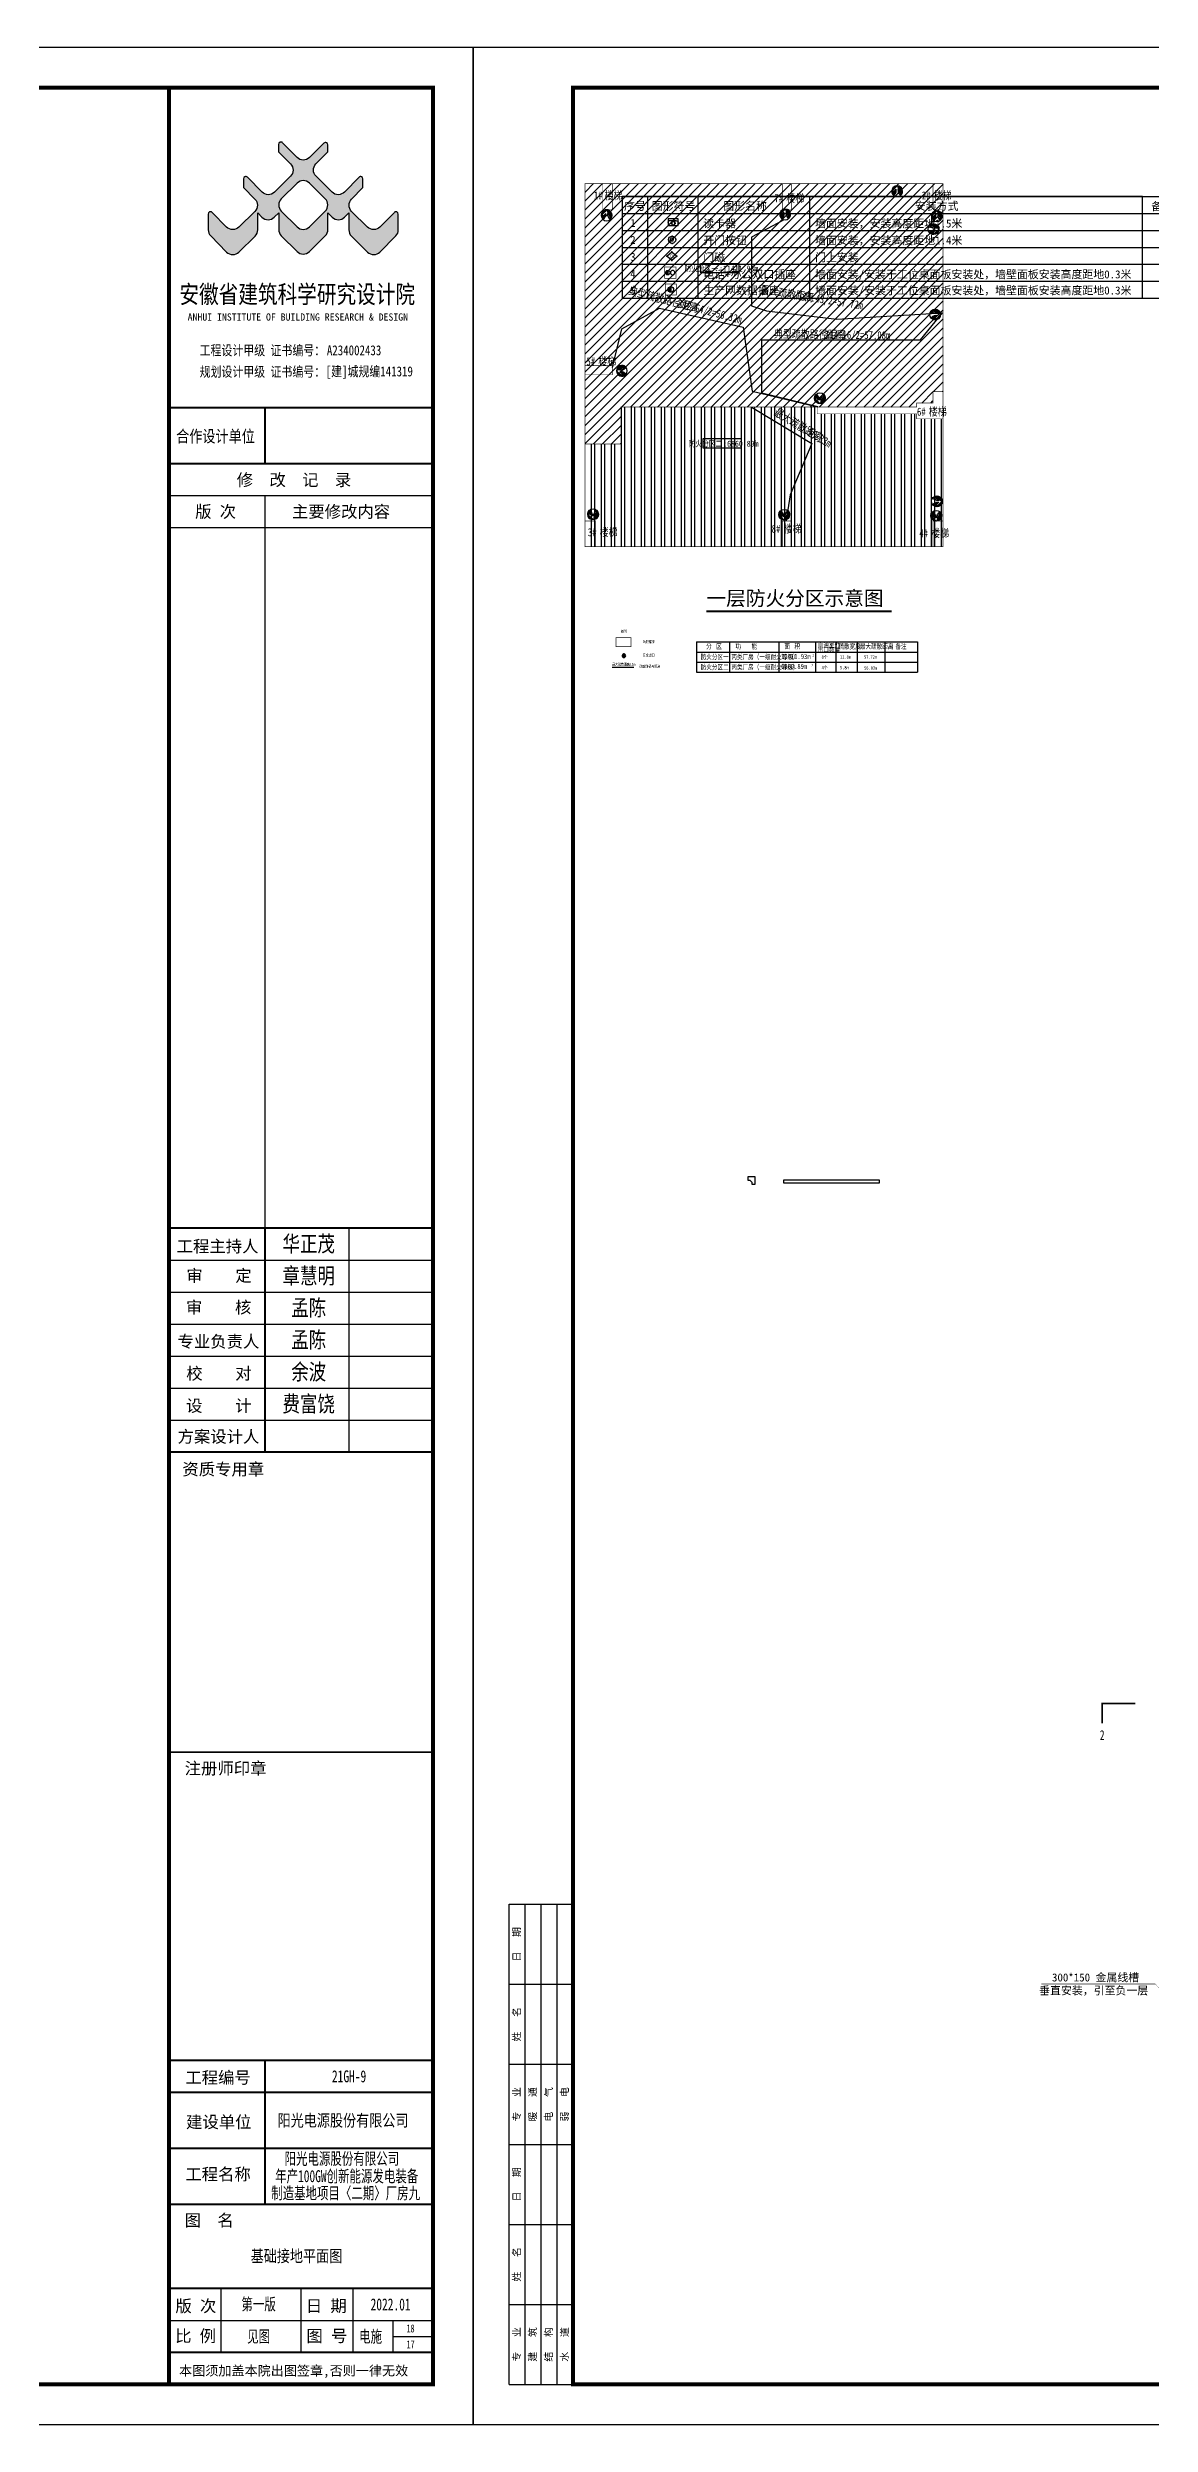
# Model space of a CAD drawing. Header units: millimetres. Extents: x -633009578 to 5705885, y -633235091 to 2571734.
# Drawn here: x 3954637 to 4037364, y 2039260 to 2217460 of the extents above; entities that cross this region are included whole.
import ezdxf
from ezdxf.enums import TextEntityAlignment as Align

# ---------------------------------------------------------------- set-up
doc = ezdxf.new("R2010")
doc.units = ezdxf.units.MM
doc.header["$LTSCALE"] = 1000
doc.header["$MEASUREMENT"] = 0
doc.linetypes.add('DASH', pattern=[0.35, 0.25, -0.1])
doc.layers.get('0').update_dxf_attribs({"color": 9})
for name, color, linetype in [('3T_WOOD', 21, 'Continuous'), ('A-AREA(分区)', 251, 'Continuous'), ('A-AREA(房间)', 247, 'Continuous'), ('A-DI-N(图名)', 6, 'Continuous'), ('A-HATH(填充)', 8, 'Continuous'), ('A-OTHER(其它)', 192, 'Continuous'), ('A-TEXT(房间)', 243, 'Continuous'), ('C-TAB(表格)', 7, 'Continuous'), ('DIM_SYMB', 3, 'Continuous'), ('PUB_TEXT', 7, 'Continuous'), ('分区', 230, 'Continuous'), ('安防', 3, 'Continuous'), ('标注', 4, 'Continuous'), ('电-弱电平面-线缆', 3, 'Continuous'), ('电-强电平面-线缆', 3, 'Continuous'), ('电-桥架', 4, 'Continuous'), ('设备-箱柜', 3, 'Continuous'), ('院图签、封面151013$0$PUB_TITLE', 153, 'Continuous'), ('院图签、封面151013$0$图签文字', 4, 'Continuous')]:
    doc.layers.add(name, color=color, linetype=linetype)
doc.styles.add('_TCH_LABEL', font='simhei.ttf', dxfattribs={"bigfont": 'GBCBIG'})
doc.styles.add('_TEL_DIM', font='simhei.ttf', dxfattribs={"height": 3.5, "bigfont": 'HZTXT'})
doc.styles.add('ELEC-DIM', font='simhei.ttf')
doc.styles.get("Standard").update_dxf_attribs({"font": 'simhei.ttf', "bigfont": 'hztxt.shx'})
doc.styles.add('TXT', font='simhei.ttf', dxfattribs={"width": 0.8, "bigfont": 'hztxt.shx'})
doc.styles.add('院图签、封面151013$0$-仿宋_GB2312', font='simhei.ttf')
doc.styles.add('院图签、封面151013$0$-宋体', font='simhei.ttf', dxfattribs={"width": 0.8})
doc.styles.add('黑体', font='simhei.ttf', dxfattribs={"width": 0.8})

# ---------------------------------------------------------------- blocks, each defined once
blk = doc.blocks.new('$equip$00002496')
for p, q in [((-0.33, -0.01), (-0.33, -0.04)), ((-0.33, -0.04), (-0.23, -0.04)), ((-0.23, -0.07), (-0.23, -0.01)), ((0.23, -0.07), (0.23, -0.01)), ((0.23, -0.04), (0.33, -0.04)), ((0.33, -0.01), (0.33, -0.04))]:
    blk.add_line(p, q)
at = {"const_width": 0.04}
for points in [[(-0.33, -0.01), (-0.33, 0.01), (-0.32, 0.02), (-0.32, 0.04), (-0.32, 0.06), (-0.32, 0.08), (-0.31, 0.09), (-0.31, 0.11), (-0.3, 0.14), (-0.29, 0.16), (-0.28, 0.17), (-0.27, 0.19), (-0.25, 0.22), (-0.23, 0.24), (-0.22, 0.25), (-0.2, 0.26), (-0.19, 0.27), (-0.17, 0.28), (-0.15, 0.3), (-0.14, 0.31), (-0.11, 0.32), (-0.09, 0.32), (-0.07, 0.33), (-0.05, 0.33), (-0.03, 0.34), (-0.01, 0.34), (0.01, 0.34), (0.02, 0.34), (0.03, 0.34), (0.04, 0.33), (0.05, 0.33), (0.06, 0.33), (0.07, 0.33), (0.08, 0.33), (0.1, 0.32), (0.11, 0.32), (0.12, 0.31), (0.13, 0.31), (0.14, 0.3), (0.15, 0.3), (0.16, 0.29), (0.17, 0.28), (0.18, 0.28), (0.19, 0.27), (0.2, 0.27), (0.2, 0.26), (0.21, 0.26), (0.22, 0.25), (0.23, 0.24), (0.24, 0.23), (0.24, 0.22), (0.25, 0.21), (0.25, 0.21), (0.26, 0.2), (0.27, 0.19), (0.28, 0.17), (0.28, 0.16), (0.29, 0.15), (0.3, 0.13), (0.3, 0.13), (0.3, 0.11), (0.31, 0.1), (0.31, 0.09), (0.32, 0.08), (0.32, 0.06), (0.32, 0.05), (0.32, 0.04), (0.32, 0.03), (0.32, 0.02), (0.33, 0.01), (0.33, 0), (0.33, -0.01), (0.33, -0.02)], [(-0.33, -0.01), (-0.33, -0.04), (-0.27, -0.04)], [(0.23, -0.04), (0.33, -0.04), (0.33, -0.01)]]:
    blk.add_lwpolyline(points, dxfattribs=at)
blk.add_lwpolyline([(-0.23, -0.04), (-0.23, -0.07, 0.018296), (-0.23, -0.1, 0.020571), (-0.23, -0.12, 0.016157), (-0.23, -0.14, 0.016938), (-0.22, -0.16, 0.013296), (-0.22, -0.17, 0.017744), (-0.21, -0.19, 0.018102), (-0.2, -0.21, 0.023336), (-0.19, -0.23, 0.020442), (-0.18, -0.25, 0.019898), (-0.16, -0.26, 0.029375), (-0.14, -0.28, 0.020467), (-0.13, -0.29, 0.019947), (-0.11, -0.3, 0.02634), (-0.09, -0.32, 0.022765), (-0.07, -0.32, 0.022064), (-0.06, -0.33, 0.017561), (-0.04, -0.33, 0.018849), (-0.03, -0.34, 0.026674), (0, -0.34, 0.024065), (0.02, -0.34, 0.017492), (0.03, -0.33, 0.02218), (0.05, -0.33, 0.016706), (0.06, -0.33, 0.021772), (0.08, -0.32, 0.033748), (0.11, -0.31, 0.027307), (0.13, -0.29, 0.037487), (0.15, -0.27, 0.023669), (0.17, -0.25, 0.024636), (0.18, -0.23, 0.022056), (0.2, -0.21, 0.019355), (0.21, -0.19, 0.016885), (0.21, -0.18, 0.019662), (0.22, -0.16, 0.017314), (0.23, -0.14, 0.017657), (0.23, -0.12, 0.016334), (0.23, -0.1, 0.018628), (0.23, -0.07, -0.000473), (0.23, -0.05, 0.000473), (0.23, -0.03, -0.000473), (0.23, -0.01, 0.019349), (0.23, 0.01, 0.017701), (0.23, 0.03, 0.017609), (0.23, 0.05, 0.019734), (0.22, 0.07, 0.015457), (0.21, 0.09, 0.016381), (0.21, 0.11, 0.018896), (0.2, 0.12, 0.014609), (0.19, 0.14, 0.018347), (0.18, 0.15, 0.018027), (0.17, 0.17, 0.019185), (0.15, 0.18, 0.02609), (0.14, 0.2, 0.027268), (0.12, 0.21, 0.02826), (0.09, 0.23, 0.01768), (0.08, 0.23, 0.029838), (0.05, 0.24, 0.036888), (0.02, 0.25, 0.031327), (0, 0.25, 0.021523), (-0.02, 0.25, 0.027816), (-0.04, 0.25, 0.027819), (-0.06, 0.24, 0.017928), (-0.08, 0.24, 0.026287), (-0.1, 0.23, 0.021193), (-0.12, 0.22, 0.017157), (-0.13, 0.21, 0.024162), (-0.15, 0.19, 0.028789), (-0.17, 0.17, 0.018477), (-0.18, 0.16, 0.021383), (-0.19, 0.14, 0.017608), (-0.2, 0.12, 0.01682), (-0.21, 0.11, 0.019066), (-0.22, 0.09, 0.016635), (-0.22, 0.07, 0.011999), (-0.23, 0.06, 0.019213), (-0.23, 0.03, 0.012912), (-0.23, 0.02, 0.016735), (-0.23, 0, 0.009175), (-0.23, -0.01, 0.000862), (-0.23, -0.04), (-0.3, -0.04, 56.791434)], format="xyb", dxfattribs=at)
for centre, major_axis, ratio, start_param, end_param in [((0, -0.01), (0, 0.345), 0.944189, 4.700094, 7.866276), ((0, -0.01), (0, 0.263), 0.88811, 4.712389, 7.853982), ((0, -0.07), (0, -0.263), 0.88811, 4.712389, 7.853982)]:
    blk.add_ellipse(centre, major_axis=major_axis, ratio=ratio, start_param=start_param, end_param=end_param)
for p in [(0, 0.34), (-0.33, -0.04), (0, -0.34), (0.33, -0.05)]:
    blk.add_point(p)
at = {"color": 7, "style": '_TEL_DIM', "flags": 1}
blk.add_attdef('A', text='', height=0.00002, dxfattribs=at).set_placement((0, 0), align=Align.MIDDLE_CENTER)
blk = doc.blocks.new('$equip$00002620')
for p, q in [((-0.11, 0.12), (-0.19, -0.1)), ((0.16, 0.12), (-0.11, 0.12)), ((0.08, -0.1), (0.16, 0.12)), ((-0.19, -0.1), (0.08, -0.1))]:
    blk.add_line(p, q)
at = {"const_width": 0.04}
blk.add_lwpolyline([(-0.3, 0, 1), (0.3, 0, 1), (-0.3, 0, 1)], format="xyb", dxfattribs=at)
blk.add_circle((0, 0), 0.3)
at = {"color": 1}
for p in [(-0.3, 0), (0, 0.3), (0.3, 0), (0, -0.3)]:
    blk.add_point(p, dxfattribs=at)
at = {"color": 7, "style": '_TEL_DIM', "flags": 1}
blk.add_attdef('A', text='', height=0.000025, dxfattribs=at).set_placement((0, 0), align=Align.MIDDLE_CENTER)
blk = doc.blocks.new('$equip$00002617')
for p, q in [((0.63, 0.42), (-0.62, 0.42)), ((-0.62, 0.42), (-0.62, -0.41)), ((-0.62, 0.22), (0.33, 0.22)), ((0.33, 0.22), (0.63, 0.08)), ((0.63, -0.41), (0.63, 0.42)), ((-0.62, -0.41), (0.63, -0.41))]:
    blk.add_line(p, q)
at = {"linetype": 'Continuous', "const_width": 0.04}
blk.add_lwpolyline([(-0.62, 0.42), (0.63, 0.42), (0.63, -0.41), (-0.62, -0.41)], close=True, dxfattribs=at)
at = {"color": 1}
for p in [(-0.62, 0), (0, 0.42), (0.63, 0), (0.02, -0.41)]:
    blk.add_point(p, dxfattribs=at)
at = {"color": 7, "style": '_TEL_DIM', "flags": 1}
blk.add_attdef('A', text='', height=0.000025, dxfattribs=at).set_placement((0, 0), align=Align.MIDDLE_CENTER)
blk = doc.blocks.new('$equip$00002474')
for p, q in [((-0.52, 0), (0, 0.44)), ((0, -0.44), (-0.52, 0)), ((0, 0.44), (0.52, 0)), ((0.52, 0), (0, -0.44))]:
    blk.add_line(p, q)
at = {"const_width": 0.04}
blk.add_lwpolyline([(0, 0.44), (-0.52, 0), (0, -0.44), (0.52, 0), (0, 0.44), (-0.52, 0)], dxfattribs=at)
for p in [(-0.52, 0), (0, 0.44), (0.52, 0), (0, -0.44)]:
    blk.add_point(p)
at = {"color": 7, "style": '_TEL_DIM'}
blk.add_attdef('$TEXT$', text='', height=0.3, dxfattribs=at).set_placement((0.03, 0.01), align=Align.MIDDLE_CENTER)
at = {"color": 7, "style": '_TEL_DIM', "flags": 1}
blk.add_attdef('A', text='', height=0.00002, dxfattribs=at).set_placement((0, 0), align=Align.MIDDLE_CENTER)
blk = doc.blocks.new('HC000838')
at = {"color": 0, "ltscale": 1000}
for p, q in [((-1.2, 0.2), (-0.2, 1.2)), ((-1.2, 0), (0, 1.2)), ((-1.2, -0.2), (0, 1)), ((-1.2, -0.4), (0, 0.8)), ((-1.1, 0.6), (-0.6, 1.1)), ((-1.1, -0.6), (0, 0.6)), ((-1, -0.7), (0, 0.3)), ((-0.9, -0.8), (0, 0.1)), ((0, -1.2), (0, 1.2)), ((-0.8, -1), (0, -0.1)), ((-0.7, -1), (0, -0.4)), ((-0.5, -1.1), (0, -0.6)), ((-0.4, -1.2), (0, -0.8)), ((-0.2, -1.2), (0, -1.1))]:
    blk.add_line(p, q, dxfattribs=at)
at = {"color": 0, "linetype": 'Continuous', "const_width": 0.3}
blk.add_lwpolyline([(2.5, 2.5), (-2.5, 2.5), (-2.5, -2.5), (2.5, -2.5)], close=True, dxfattribs=at)
at = {"color": 0, "ltscale": 1000}
for start, end in [(90, 270), (270, 90)]:
    blk.add_arc((0, 0), 1.25, start, end, dxfattribs=at)
at = {"color": 0, "width": 0.7}
blk.add_attdef('PSFHATT', (4.5, -2.5), '', height=2.5, dxfattribs=at)
blk = doc.blocks.new('HC000840')
at = {"color": 0, "ltscale": 1000}
for p, q in [((-2.1, 0), (-1.1, 1)), ((-2.1, -0.2), (-1.1, 0.8)), ((-2, 0.3), (-1.4, 0.9)), ((-2, -0.3), (-1.1, 0.6)), ((-2, -0.5), (-1.1, 0.4)), ((-1.9, -0.6), (-1.1, 0.1)), ((-1.1, -1), (-1.1, 1)), ((-1.8, -0.8), (-1.1, -0.1)), ((-1.6, -0.9), (-1.1, -0.3)), ((-1.5, -0.9), (-1.1, -0.6)), ((-1.3, -1), (-1.1, -0.8))]:
    blk.add_line(p, q, dxfattribs=at)
at = {"color": 0, "linetype": 'Continuous', "const_width": 0.3}
blk.add_lwpolyline([(2.5, 2.5), (-2.5, 2.5), (-2.5, -2.5), (2.5, -2.5)], close=True, dxfattribs=at)
at = {"color": 0, "ltscale": 1000}
blk.add_circle((1.1, 0), 1, dxfattribs=at)
for start, end in [(90, 270), (270, 90)]:
    blk.add_arc((-1.1, 0), 1, start, end, dxfattribs=at)
at = {"color": 0, "width": 0.7}
blk.add_attdef('PSFHATT', (4.5, -2.5), '', height=2.5, dxfattribs=at)
blk = doc.blocks.new('G$CE84D7754')
at = {"layer": '安防', "color": 0}
for points in [[(39039, -7632), (39039, 0), (0, 0), (0, -7632)], [(0, 0), (42892, 0)], [(1913, 0), (1913, -7632)], [(5672, 0), (5672, -7632)], [(14056, 0), (14056, -7632)], [(42892, 0), (42892, -7632)], [(0, -1272), (39039, -1272)], [(0, -1272), (42892, -1272)], [(0, -2544), (39039, -2544)], [(0, -2544), (42892, -2544)], [(0, -2544), (39039, -2544)], [(0, -2544), (42892, -2544)], [(0, -3816), (39039, -3816)], [(0, -3816), (42892, -3816)], [(0, -5088), (39039, -5088)], [(0, -5088), (42892, -5088)], [(0, -6360), (39039, -6360)], [(0, -6360), (42892, -6360)], [(0, -7632), (39039, -7632)], [(0, -7632), (42892, -7632)]]:
    blk.add_lwpolyline(points, dxfattribs=at)
at = {"layer": '电-弱电平面-线缆', "color": 3, "linetype": 'Continuous', "const_width": 94.5}
for points in [[(44408, -5585), (46754, -5585)], [(47961, -5585), (50480, -5585)]]:
    blk.add_lwpolyline(points, dxfattribs=at)
at = {"layer": '电-强电平面-线缆', "color": 1, "linetype": 'Continuous', "const_width": 135}
blk.add_lwpolyline([(44408, -2601), (50480, -2601)], dxfattribs=at)
at = {"layer": '电-强电平面-线缆', "color": 6, "linetype": 'DASH', "const_width": 180}
blk.add_lwpolyline([(44408, -3975), (50480, -3975)], dxfattribs=at)
at = {"layer": '安防', "color": 0}
for name, p, xscale, yscale, zscale in [('$equip$00002617', (3841, -1937), 599.9686079899025, 599.9686079899025, 599.9686079899025), ('$equip$00002620', (3750, -3246), 899.9529119848535, 899.9529119848535, 899.9529119848535), ('$equip$00002496', (3838, -1998), 472.4752787920482, 472.4752787920482, 472.4752787920482)]:
    blk.add_blockref(name, p, dxfattribs=dict(at, xscale=xscale, yscale=yscale, zscale=zscale))
at = {"layer": '安防', "color": 0, "xscale": -168, "yscale": 168, "zscale": 168, "rotation": 180}
for name, p in [('HC000840', (3613, -5714)), ('HC000838', (3656, -6975))]:
    blk.add_blockref(name, p, dxfattribs=at)
at = {"layer": '安防', "color": 0, "xscale": 728.9618587077314, "yscale": 728.9618587077314, "zscale": 728.9618587077314}
blk.add_blockref('$equip$00002474', (3736, -4478), dxfattribs=at).add_auto_attribs({'$TEXT$': 'EL'})
at = {"layer": '安防', "color": 0}
for s, height, p in [('序号', 600, (149, -1018)), ('1', 600, (613, -2290)), ('图形符号', 600, (2227, -1018)), ('读卡器', 600, (6092, -2326)), ('图形名称', 600, (7591, -1018)), ('墙面安装，安装高度距地1.5米', 599.97, (14477, -2326)), ('安装方式', 600, (21961, -1018)), ('备注', 600, (39694, -1038)), ('线型符号', 600, (46011, -1075)), ('线型说明及其它', 600, (59309, -1075)), ('2', 600, (613, -3562)), ('开门按钮', 600, (6092, -3598)), ('墙面安装，安装高度距地1.4米', 599.97, (14477, -3598)), ('布线：UTP6，穿一根DN20焊接钢管，2~4根穿一根DN25焊接钢管', 599.97, (52374, -2811)), ('监控：UTP6，穿一根DN20焊接钢管；', 599.97, (52374, -4242)), ('3', 600, (613, -4834)), ('门磁', 600, (6092, -4870)), ('门上安装', 600, (14477, -4870)), ('门禁：RVV2*1.0+RVV4*1.0+RVV6*1.0，穿2根DN25焊接钢管', 599.97, (52330, -5732)), ('4', 600, (613, -6106)), ('5', 600, (613, -7378)), ('生产网数据插座', 600, (6092, -7349)), ('电话+办公双口插座', 600, (6092, -6142)), ('墙面安装/安装于工位桌面板安装处，墙壁面板安装高度距地0.3米', 599.97, (14477, -6142)), ('墙面安装/安装于工位桌面板安装处，墙壁面板安装高度距地0.3米', 599.97, (14477, -7349)), ('注:厂房内需设置弱电机柜，UTP线路敷设长度不宜超90米。', 599.97, (45436, -7409))]:
    blk.add_text(s, height=height, dxfattribs=at).set_placement(p)
at = {"layer": '电-弱电平面-线缆', "color": 3, "style": 'ELEC-DIM', "width": 0.7}
blk.add_text('MJ', height=945, dxfattribs=at).set_placement((47450, -5585), align=Align.MIDDLE_CENTER)
blk = doc.blocks.new('G$C30390A01')
at = {"layer": '院图签、封面151013$0$图签文字', "color": 6, "style": '院图签、封面151013$0$-宋体', "width": 0.7}
for s, p in [('年产100GW创新能源发电装备', (224, -862)), ('阳光电源股份有限公司', (460, -424)), ('制造基地项目〈二期〉厂房九', (125, -1285))]:
    blk.add_text(s, height=300, dxfattribs=at).set_placement(p)
blk = doc.blocks.new('院图签、封面151013$0$$titleblk$00000094')
at = {"layer": '院图签、封面151013$0$PUB_TITLE'}
for p, q in [((-120, 16), (0, 16)), ((-120, 16), (-120, 0)), ((-120, 12), (0, 12)), ((-100, 16), (-100, 0)), ((-80, 16), (-80, 0)), ((-60, 16), (-60, 0)), ((-40, 16), (-40, 0)), ((-20, 16), (-20, 0)), ((0, 16), (0, 0)), ((-120, 8), (0, 8)), ((-120, 4), (0, 4)), ((-120, 0), (0, 0))]:
    blk.add_line(p, q, dxfattribs=at)
at = {"layer": '院图签、封面151013$0$PUB_TITLE', "style": '院图签、封面151013$0$-仿宋_GB2312'}
for s, p in [('专   业', (-110, 13.2)), ('姓   名', (-90, 13.2)), ('日   期', (-70, 13.2)), ('专   业', (-50, 13.2)), ('姓   名', (-30, 13.2)), ('日   期', (-10, 13.2)), ('结   构', (-110, 5.2)), ('建   筑', (-110, 9.2)), ('暖   通', (-50, 9.2)), ('电   气', (-50, 5.2)), ('水   道', (-110, 1.2)), ('弱   电', (-50, 1.2))]:
    blk.add_text(s, height=1.8, dxfattribs=at).set_placement(p, align=Align.CENTER)
blk = doc.blocks.new('建筑图框_A1')
at = {"layer": '院图签、封面151013$0$PUB_TITLE', "ltscale": 100}
h = blk.add_hatch(color=256, dxfattribs=at)
h.paths.add_polyline_path([(78824, 55788), (78460, 56157, 0.670794), (78361, 56117), (78361, 55904), (78647, 55614, -0.414214), (78645, 55306), (78246, 54913, -0.414214), (77938, 54915), (77577, 55281, 0.670794), (77478, 55240), (77478, 54846, 0.197036), (77540, 54694), (77938, 54290, 0.414214), (78245, 54288), (78650, 54687, 0.20079), (78715, 54842), (78715, 55268), (78821, 55161, 0.414214), (79128, 55159), (79240, 55268), (79240, 54850, 0.200112), (79304, 54696), (79701, 54303, 0.411512), (80008, 54303), (80405, 54696, 0.200112), (80469, 54850), (80469, 55268), (80581, 55159, 0.414214), (80888, 55161), (80994, 55268), (80994, 54842, 0.20079), (81059, 54687), (81464, 54288, 0.414214), (81771, 54290), (82169, 54694, 0.197036), (82231, 54846), (82231, 55240, 0.670794), (82132, 55281), (81771, 54915, -0.414214), (81463, 54913), (81064, 55306, -0.414214), (81062, 55614), (81348, 55904), (81348, 56117, 0.670794), (81249, 56157), (80885, 55788, -0.414214), (80577, 55786), (80175, 56182, -0.414214), (80172, 56490), (80471, 56793), (80471, 56967, 0.66557), (80372, 57008), (80009, 56650, -0.414214), (79701, 56652), (79337, 57021, 0.670794), (79238, 56981), (79238, 56793), (79537, 56490, -0.414214), (79534, 56182), (79132, 55786, -0.414214)])
h.paths.add_polyline_path([(79305, 55621), (79702, 56012, -0.409989), (80007, 56012), (80404, 55621, -0.417685), (80404, 55312), (80008, 54919, -0.411512), (79701, 54919), (79305, 55312, -0.417685)], flags=16)
at = {"layer": '院图签、封面151013$0$PUB_TITLE'}
for p, q in [((76500, 49000), (83100, 49000)), ((83100, 49000), (76500, 49000)), ((76500, 49000), (83100, 49000)), ((83100, 48200), (76500, 48200)), ((78900, 29801), (78900, 48199)), ((83100, 47400), (76500, 47400)), ((83100, 29900), (76500, 29900)), ((83100, 29900), (76500, 29900)), ((76500, 29900), (83100, 29900)), ((76500, 29900), (83100, 29900)), ((76500, 29900), (83100, 29900)), ((83100, 29900), (76500, 29900)), ((76500, 29900), (83100, 29900)), ((76500, 29900), (83100, 29900)), ((83100, 29900), (76500, 29900)), ((81000, 24301), (81000, 29900)), ((76500, 29100), (83100, 29100)), ((76500, 28300), (83100, 28300)), ((76500, 27500), (83100, 27500)), ((76500, 26700), (83100, 26700)), ((76500, 25900), (83100, 25900)), ((76500, 25100), (83100, 25100)), ((77800, 1800), (77800, 3411)), ((79800, 1800), (79800, 3411)), ((81100, 1800), (81100, 3411)), ((76500, 2600), (83100, 2600)), ((82100, 1800), (82100, 2600)), ((82100, 2200), (83100, 2200))]:
    blk.add_line(p, q, dxfattribs=at)
blk.add_lwpolyline([(0, 0), (84100, 0), (84100, 59400), (0, 59400)], close=True, dxfattribs=at)
at = {"layer": '院图签、封面151013$0$PUB_TITLE', "const_width": 100}
blk.add_lwpolyline([(2500, 1000), (83100, 1000), (83100, 58400), (2500, 58400)], close=True, dxfattribs=at)
at = {"layer": '院图签、封面151013$0$PUB_TITLE'}
for points, const_width in [([(76500, 1000), (76500, 58400)], 100), ([(76500, 50400), (83100, 50400)], 48), ([(78900, 49000), (78900, 50400)], 48), ([(76500, 49000), (83100, 49000)], 48), ([(76500, 29900), (83100, 29900)], 50), ([(76500, 29900), (83100, 29900)], 48), ([(76500, 29900), (83100, 29900)], 48), ([(76500, 29900), (83100, 29900)], 48), ([(76500, 29900), (83100, 29900)], 48), ([(76500, 29900), (83100, 29900)], 48), ([(76500, 29900), (83100, 29900)], 48), ([(76500, 29900), (83100, 29900)], 48), ([(76500, 29900), (83100, 29900)], 48), ([(83100, 29900), (76500, 29900)], 35.3), ([(83100, 29900), (76500, 29900)], 35.3), ([(78900, 24301), (78900, 29900)], 48), ([(76500, 24300), (83100, 24300)], 48), ([(76500, 16800), (83100, 16800)], 48), ([(76500, 9100), (83100, 9100)], 48), ([(76500, 9100), (83100, 9100)], 48), ([(78900, 5500), (78900, 9100)], 48), ([(76500, 8300), (83100, 8300)], 48), ([(76500, 8300), (83100, 8300)], 48), ([(76500, 6900), (83100, 6900)], 48), ([(76500, 6900), (83100, 6900)], 48), ([(76500, 5500), (83100, 5500)], 48), ([(76500, 5500), (83100, 5500)], 48), ([(76500, 3400), (83100, 3400)], 48), ([(76500, 1800), (83100, 1800)], 48)]:
    blk.add_lwpolyline(points, dxfattribs=dict(at, const_width=const_width))
for points in [[(80172, 56490), (80471, 56793), (80471, 56967, 0.66557), (80372, 57008), (80009, 56650, -0.414214), (79701, 56652), (79337, 57021, 0.670794), (79238, 56981), (79238, 56793), (79537, 56490, -0.414214), (79534, 56182), (79132, 55786, -0.414214), (78824, 55788), (78460, 56157, 0.670794), (78361, 56117), (78361, 55904), (78647, 55614, -0.414214), (78645, 55306), (78246, 54913, -0.414214), (77938, 54915), (77577, 55281, 0.670794), (77478, 55240), (77478, 54846, 0.197036), (77540, 54694), (77938, 54290, 0.414214), (78245, 54288), (78650, 54687, 0.20079), (78715, 54842), (78715, 55268), (78821, 55161, 0.414214), (79128, 55159), (79240, 55268), (79240, 54850, 0.200112), (79304, 54696), (79701, 54303, 0.411512), (80008, 54303), (80405, 54696, 0.200112), (80469, 54850), (80469, 55268), (80581, 55159, 0.414214), (80888, 55161), (80994, 55268), (80994, 54842, 0.20079), (81059, 54687), (81464, 54288, 0.414214), (81771, 54290), (82169, 54694, 0.197036), (82231, 54846), (82231, 55240, 0.670794), (82132, 55281), (81771, 54915, -0.414214), (81463, 54913), (81064, 55306, -0.414214), (81062, 55614), (81348, 55904), (81348, 56117, 0.670794), (81249, 56157), (80885, 55788, -0.414214), (80577, 55786), (80175, 56182, -0.414214)], [(80404, 55621), (80007, 56012, 0.409989), (79702, 56012), (79305, 55621, 0.417685), (79305, 55312), (79701, 54919, 0.411512), (80008, 54919), (80404, 55312, 0.417685)]]:
    blk.add_lwpolyline(points, format="xyb", close=True, dxfattribs=at)
at = {"layer": '院图签、封面151013$0$PUB_TITLE', "xscale": 100, "yscale": 100, "zscale": 100, "rotation": 89.99999999999999}
blk.add_blockref('院图签、封面151013$0$$titleblk$00000094', (2500, 13000), dxfattribs=at)
at = {"layer": '院图签、封面151013$0$PUB_TITLE', "style": '院图签、封面151013$0$-宋体', "width": 0.8}
for s, height, p in [('安徽省建筑科学研究设计院', 450, (76757, 53010)), ('工程设计甲级 证书编号：', 250, (77264, 51709)), ('A234002433', 250, (80445, 51709)), ('规划设计甲级 证书编号：', 250, (77264, 51174)), ('[建]城规编141319', 250, (80416, 51182)), ('合作设计单位', 300, (76678, 49536))]:
    blk.add_text(s, height=height, dxfattribs=at).set_placement(p)
at = {"layer": '院图签、封面151013$0$PUB_TITLE', "ltscale": 100, "style": '院图签、封面151013$0$-宋体'}
blk.add_text('ANHUI INSTITUTE OF BUILDING RESEARCH & DESIGN', height=180, dxfattribs=at).set_placement((76964, 52576))
at = {"layer": '院图签、封面151013$0$PUB_TITLE', "style": '院图签、封面151013$0$-宋体'}
for s, height, p in [('修  改  记  录', 300, (78192, 48446)), ('版 次', 300, (77152, 47653)), ('主要修改内容', 300, (79572, 47653)), ('工程主持人', 300, (76689, 29294)), ('审    定', 300, (76930, 28560)), ('审    核', 300, (76921, 27769)), ('专业负责人', 300, (76711, 26914)), ('校    对', 300, (76930, 26115)), ('设    计', 300, (76926, 25308)), ('方案设计人', 300, (76712, 24538)), ('资质专用章', 300, (76832, 23721)), ('注册师印章', 300, (76890, 16247)), ('工程编号', 300, (76906, 8519)), ('建设单位', 300, (76925, 7409)), ('工程名称', 300, (76906, 6104)), ('图  名', 300, (76890, 4952)), ('版 次', 300, (76659, 2811)), ('日 期', 300, (79920, 2814)), ('比 例', 300, (76652, 2063)), ('图 号', 300, (79934, 2063)), ('本图须加盖本院出图签章,否则一律无效', 240, (76750, 1224))]:
    blk.add_text(s, height=height, dxfattribs=at).set_placement(p)
at = {"layer": '院图签、封面151013$0$图签文字', "color": 6, "style": '院图签、封面151013$0$-宋体'}
for tag, height, width, p in [('工程主持人', 400, 0.8, (79991, 29506)), ('审定', 400, 0.8, (79991, 28706)), ('审核', 400, 0.8, (79991, 27906)), ('专业负责人', 400, 0.8, (79991, 27106)), ('校对', 400, 0.8, (79991, 26306)), ('设计', 400, 0.8, (79991, 25506)), ('方案设计人', 400, 0.8, (79991, 24707)), ('工程编号', 300, 0.7, (81000, 8700)), ('版次', 300, 0.7, (78738, 3006)), ('日期', 300, 0.7, (82038, 3000)), ('比例', 300, 0.7, (78738, 2200)), ('图号_X施', 300, 0.7, (81538, 2200)), ('图号', 200, 0.7, (82538, 2400)), ('图号_总数', 200, 0.7, (82538, 2000))]:
    blk.add_attdef(tag, text='', height=height, dxfattribs=dict(at, width=width)).set_placement(p, align=Align.MIDDLE_CENTER)
at = {"layer": '院图签、封面151013$0$图签文字', "color": 6, "style": '院图签、封面151013$0$-宋体', "width": 0.7}
for tag, p in [('建设单位_001', (80936, 7446)), ('工程名称_001', (80934, 6045)), ('图名_001', (79743, 4060))]:
    blk.add_attdef(tag, p, '', height=300, dxfattribs=at)
blk = doc.blocks.new('ggdfgd')
at = {"layer": '分区'}
h = blk.add_hatch(color=256, dxfattribs=at)
edge = h.paths.add_edge_path()
edge.add_line((33, -1343), (-502, -833))
edge.add_ellipse((-425, -752), major_axis=(112, 3), ratio=0.9999996, start_angle=44.99996, end_angle=225, ccw=False)
edge.add_line((-348, -671), (-89, -917))
edge.add_ellipse((-848, -827), major_axis=(764, 19), ratio=0.9999996, start_angle=-8.15742, end_angle=24.12322)
edge.add_ellipse((-848, -827), major_axis=(764, 19), ratio=0.9999996, start_angle=24.12323, end_angle=56.40386)
edge.add_ellipse((17, -671), major_axis=(671, 17), ratio=0.9999996, start_angle=131.58272, end_angle=270)
h = blk.add_hatch(color=256, dxfattribs=at)
edge = h.paths.add_edge_path()
edge.add_line((33, -1343), (543, -807))
edge.add_ellipse((462, -730), major_axis=(112, 3), ratio=0.999999, start_angle=-45.00003, end_angle=135.00001)
edge.add_line((381, -653), (135, -912))
edge.add_ellipse((889, -784), major_axis=(764, 19), ratio=0.9999996, start_angle=155.87679, end_angle=188.15743, ccw=False)
edge.add_ellipse((889, -784), major_axis=(764, 19), ratio=0.9999996, start_angle=123.59613, end_angle=155.87676, ccw=False)
edge.add_ellipse((17, -671), major_axis=(671, 17), ratio=0.9999996, start_angle=270, end_angle=408.41727, ccw=False)
for p, q in [((33, -1343), (-502, -833)), ((-348, -671), (-89, -917)), ((33, -1343), (543, -807)), ((33, -1343), (33, -1343)), ((33, -1343), (33, -1343)), ((381, -653), (135, -912))]:
    blk.add_line(p, q, dxfattribs=at)
blk.add_ellipse((17, -671), major_axis=(671, 17), ratio=0.9999996, start_param=-1.5707859, end_param=4.7123994, dxfattribs=at)
at = {"layer": '分区', "extrusion": (0, 0, -1)}
for centre, major_axis, ratio, start_param, end_param in [((17, -671), (671, 17), 0.9999996, 1.5707963, 3.9866335), ((-425, -752), (112, 3), 0.9999996, 2.3561944, 5.4977879), ((-848, -827), (764, 19), 0.9999996, -0.9844332, -0.4210298), ((-848, -827), (764, 19), 0.9999996, -0.4210296, 0.1423738), ((17, -671), (671, 17), 0.9999996, -0.8450408, 1.5707964), ((889, -784), (764, 19), 0.9999996, 2.9992187, 3.5626221), ((889, -784), (764, 19), 0.9999996, 3.5626226, 4.126026), ((462, -730), (112, 3), 0.999999, 3.9269906, 7.068584)]:
    blk.add_ellipse(centre, major_axis=major_axis, ratio=ratio, start_param=start_param, end_param=end_param, dxfattribs=at)
blk = doc.blocks.new('厂房九一层防火分区示意')
at = {"layer": 'A-HATH(填充)'}
h = blk.add_hatch(dxfattribs=at)
h.set_pattern_fill('ANSI31', color=256, scale=1500)
h.set_pattern_definition([(45, (-2537822.6, -1518110.3), (-1683.798, 1683.798), [])])
h.paths.add_polyline_path([(134280, -77985), (130470, -77985), (130470, -82340), (124340, -82340), (124340, -83840), (13435, -83840), (13435, -97640), (0, -97640), (0, 0), (134280, 0)])
h = blk.add_hatch(dxfattribs=at)
h.set_pattern_fill('金属', color=256, scale=1500, angle=45)
h.set_pattern_definition([(90, (-2537822.6, -1518110.3), (-3750, 5e-13), []), (90, (-2536572.6, -1516860.3), (-3750, 5e-13), [])])
h.paths.add_polyline_path([(134280, -88195), (124340, -88195), (124340, -86340), (87040, -86340), (87040, -83840), (13435, -83840), (13435, -97640), (0, -97640), (0, -136080), (134280, -136080)])
for points in [[(74170, -9715), (74170, -13860), (62383, -20127), (62383, -45836), (67990, -47765), (94460, -50862), (134040, -48515)], [(10315, -68990), (13817, -54455), (27921, -46776), (59315, -53795), (62628, -77795), (87160, -83720)], [(87260, -83720), (66290, -78615), (66290, -58557), (125846, -58557), (134040, -48515)], [(62630, -83960), (85065, -97520), (76965, -116665), (75365, -126365)]]:
    blk.add_lwpolyline(points)
at = {"layer": 'A-AREA(分区)', "color": 6, "const_width": 250}
blk.add_lwpolyline([(134280, -77985), (130470, -77985), (130470, -82340), (124340, -82340), (124340, -83840), (13435, -83840), (13435, -97640), (0, -97640), (0, 0), (134280, 0), (134280, -77985)], dxfattribs=at)
at = {"layer": 'A-AREA(分区)', "color": 4, "const_width": 250}
blk.add_lwpolyline([(134280, -77985), (134280, -136080), (0, -136080), (0, -97640), (13435, -97640), (13435, -83840), (124340, -83840), (124340, -82340), (130470, -82340), (130470, -77985), (134280, -77985)], dxfattribs=at)
at = {"layer": 'A-AREA(房间)'}
for points in [[(43382, -29972), (57653, -29972), (57653, -33536), (43382, -33536)], [(44284, -95645), (58554, -95645), (58554, -99209), (44284, -99209)]]:
    blk.add_lwpolyline(points, close=True, dxfattribs=at)
at = {"layer": 'A-OTHER(其它)', "color": 1, "linetype": 'DASH', "const_width": 200}
for points in [[(6670, -9595), (10195, -9595), (10195, 0), (6670, 0)], [(77340, 0), (73950, 0), (73950, -9595), (77340, -9595)], [(130470, -9595), (134280, -9595), (134280, 0), (130470, 0)], [(10195, -68260), (0, -68260), (0, -71710), (10195, -71710)], [(134280, -77985), (130470, -77985), (130470, -82340), (124340, -82340), (124340, -83840), (87040, -83840), (87040, -86340), (124340, -86340), (124340, -88195), (134280, -88195)], [(3810, -126485), (0, -126485), (0, -136080), (3810, -136080)], [(73950, -126485), (77340, -126485), (77340, -136080), (73950, -136080)], [(130470, -126485), (134280, -126485), (134280, -136080), (130470, -136080)]]:
    blk.add_lwpolyline(points, close=True, dxfattribs=at)
at = {"layer": '标注', "zscale": 3}
for p, xscale, yscale, rotation in [((117029, -4925), -3.000000000000001, 3.000000000000001, 181.4289268429041), ((8100, -13973), -3.000000000000001, 3.000000000000001, 181.4289268429041), ((75028, -13624), -3.000000000000001, 3.000000000000001, 181.4289268429041), ((128671, -17100), 3, 3, 88.57107315709594), ((131921, -14247), -3.000000000000001, 3.000000000000001, 181.4289268429041), ((129266, -49125), 3, 3, 88.57107315709594), ((15834, -70215), -2.999999999999999, 2.999999999999998, 271.4289268429041), ((88074, -78473), 3, 3, 358.5710731570959), ((2982, -121968), 3, 3, 358.5710731570959), ((74691, -122151, 0), 3, 3, 358.5710731570959), ((131692, -122528), 3, 3, 358.5710731570959), ((129873, -119134, 0), 3, 3, 88.57107315709594)]:
    blk.add_blockref('ggdfgd', p, dxfattribs=dict(at, xscale=xscale, yscale=yscale, rotation=rotation))
at = {"layer": 'A-TEXT(房间)', "width": 0.8}
for s, height, style, p in [('1#', 3000, 'TXT', (3290, -5972)), ('楼梯', 3000, 'TXT', (7290, -5972)), ('7#', 3000, 'TXT', (71015, -7032)), ('楼梯', 3000, 'TXT', (75472, -7032)), ('2#', 3000, 'TXT', (126308, -5983)), ('楼梯', 3000, 'TXT', (130765, -5983)), ('防火分区一', 2253.2, '黑体', (37281, -32986)), (':11411.93m', 2253.2, '黑体', (50243, -32986)), ('2', 1127, '黑体', (63205, -31486)), ('5#', 3000, 'TXT', (511, -68166, 1714)), ('楼梯', 3000, 'TXT', (4968, -68166, 1714)), ('6#', 3000, 'TXT', (124462, -87035)), ('楼梯', 3000, 'TXT', (128919, -87035)), ('防火分区二', 2253.2, '黑体', (38831, -98659)), (':6860.89m', 2253.2, '黑体', (51793, -98659)), ('2', 1127, '黑体', (63459, -97159)), ('3#', 3000, 'TXT', (1021, -132228)), ('楼梯', 3000, 'TXT', (5478, -132228)), ('8#', 3000, 'TXT', (69982, -130926)), ('楼梯', 3000, 'TXT', (74439, -130926)), ('4#', 3000, 'TXT', (125330, -132598)), ('楼梯', 3000, 'TXT', (129787, -132598))]:
    blk.add_text(s, height=height, dxfattribs=dict(at, style=style)).set_placement(p)
at = {"layer": 'A-TEXT(房间)', "style": 'TXT', "width": 0.8}
for s, rotation, p in [('典型疏散路径距离', 345.238935, (16068, -41422)), ('112.64/2=56.32m', 345.238935, (34635, -46314)), ('最大疏散距离', 351.139727, (65553, -41222)), ('115.43/2=57.72m', 351.139727, (79781, -43440)), ('典型疏散路径距离', 359.16668, (70795, -57797)), ('114.16/2=57.08m', 359.16668, (89993, -58076)), ('最大疏散距离', 329.09644, (70595, -86651, 0)), ('56.83m', 329.09644, (82951, -94046, 0))]:
    blk.add_text(s, height=3000, rotation=rotation, dxfattribs=at).set_placement(p)

msp = doc.modelspace()

# ---------------------------------------------------------------- linework, layer by layer
at = {"layer": '3T_WOOD'}
msp.add_lwpolyline([(3996976, 2171015.3), (3998619.4, 2171015.3)], dxfattribs=at)
at = {"layer": 'A-DI-N(图名)', "const_width": 140}
msp.add_lwpolyline([(4004058.8, 2175191.5), (4017949, 2175191.5)], dxfattribs=at)
at = {"layer": 'A-OTHER(其它)', "color": 1, "linetype": 'DASH', "const_width": 40}
msp.add_lwpolyline([(3997278.7, 2173221.8), (3998398, 2173221.8), (3998398, 2172538.2), (3997278.7, 2172538.2)], close=True, dxfattribs=at)
at = {"layer": 'C-TAB(表格)'}
for p, q in [((4003302.5, 2172898.4), (4003302.5, 2170627.3)), ((4003302.5, 2172898.4), (4019900, 2172898.4)), ((4005776.7, 2172898.4), (4005776.7, 2170627.3)), ((4009478.1, 2172898.4), (4009478.1, 2170627.3)), ((4012227.5, 2172898.4), (4012227.5, 2170627.3)), ((4013760.5, 2172898.4), (4013760.5, 2170627.3)), ((4015370.4, 2172898.4), (4015370.4, 2170627.3)), ((4017443.3, 2172898.4), (4017443.3, 2170627.3)), ((4019900, 2172898.4), (4019900, 2170627.3)), ((4003302.5, 2172134.4), (4019900, 2172134.4)), ((4003302.5, 2171370.4), (4019900, 2171370.4)), ((4003302.5, 2170627.3), (4019900, 2170627.3))]:
    msp.add_line(p, q, dxfattribs=at)
at = {"layer": 'DIM_SYMB', "const_width": 125}
msp.add_lwpolyline([(4033737.7, 2091814.6), (4033737.7, 2093314.6), (4036237.7, 2093314.6)], dxfattribs=at)
at = {"layer": '电-桥架', "ltscale": 0.5}
for points in [[(4007157.7, 2132543), (4007307.7, 2132543), (4007457.7, 2132393), (4007457.7, 2132243), (4007707.7, 2132243), (4007707.7, 2132793), (4007157.7, 2132793)], [(4017009.4, 2132312.4), (4009871, 2132312.4), (4009871, 2132562.4), (4017009.4, 2132562.4)]]:
    msp.add_lwpolyline(points, close=True, dxfattribs=at)
at = {"layer": '设备-箱柜', "color": 6}
msp.add_lwpolyline([(4039279.8, 2070512.7, 15, 15, 0), (4037737.6, 2072277.7, 15, 15, 0), (4037737.6, 2072277.7, 45, 45, 0), (4029182.4, 2072277.7, 45, 45, 0)], format="xyseb", dxfattribs=at)

# ---------------------------------------------------------------- block references
msp.add_blockref('G$CE84D7754', (3997731.4, 2206297.1))
at = {"layer": '3T_WOOD', "xscale": 0.2, "yscale": 0.2, "zscale": 0.2}
msp.add_blockref('厂房九一层防火分区示意', (3994957, 2207266.8), dxfattribs=at)
at = {"layer": '标注', "xscale": -0.2, "yscale": 0.2, "zscale": 0.2, "rotation": 271.4289268429041}
msp.add_blockref('ggdfgd', (3998006.4, 2171865.2), dxfattribs=at)
at = {"layer": '设备-箱柜'}
ref = msp.add_blockref('建筑图框_A1', (3734255.4, 2039260.2, 0), dxfattribs=dict(at, xscale=3, yscale=3))
ref.add_attrib('工程编号', '21GH-9', dxfattribs={"layer": '院图签、封面151013$0$图签文字', "color": 6, "height": 900, "style": '院图签、封面151013$0$-宋体', "width": 0.7}).set_placement((3977255.4, 2065361.5, 0), align=Align.MIDDLE_CENTER)
ref.add_attrib('建设单位_001', '阳光电源股份有限公司', (3971894.2, 2061603.9, 0), dxfattribs={"layer": '院图签、封面151013$0$图签文字', "color": 6, "height": 900, "style": '院图签、封面151013$0$-宋体', "width": 0.8})
ref.add_attrib('图名_001', '基础接地平面图', (3969871.7, 2051441.7, 0), dxfattribs={"layer": '院图签、封面151013$0$图签文字', "color": 6, "height": 900, "style": '院图签、封面151013$0$-宋体', "width": 0.8})
ref.add_attrib('版次', '第一版', dxfattribs={"layer": '院图签、封面151013$0$图签文字', "color": 6, "height": 900, "style": '院图签、封面151013$0$-宋体', "width": 0.7}).set_placement((3970469.7, 2048277.4, 0), align=Align.MIDDLE_CENTER)
ref.add_attrib('比例', '见图', dxfattribs={"layer": '院图签、封面151013$0$图签文字', "color": 6, "height": 900, "style": '院图签、封面151013$0$-宋体', "width": 0.7}).set_placement((3970469.7, 2045860.8, 0), align=Align.MIDDLE_CENTER)
ref.add_attrib('日期', '2022.01', dxfattribs={"layer": '院图签、封面151013$0$图签文字', "color": 6, "height": 900, "style": '院图签、封面151013$0$-宋体', "width": 0.7}).set_placement((3980369.7, 2048260.9, 0), align=Align.MIDDLE_CENTER)
ref.add_attrib('图号_X施', '电施', dxfattribs={"layer": '院图签、封面151013$0$图签文字', "color": 6, "height": 900, "style": '院图签、封面151013$0$-宋体', "width": 0.7}).set_placement((3978869.7, 2045860.8, 0), align=Align.MIDDLE_CENTER)
ref.add_attrib('图号', '18', dxfattribs={"layer": '院图签、封面151013$0$图签文字', "color": 6, "height": 600, "style": '院图签、封面151013$0$-宋体', "width": 0.7}).set_placement((3981869.7, 2046460.5, 0), align=Align.MIDDLE_CENTER)
ref.add_attrib('图号_总数', '17', dxfattribs={"layer": '院图签、封面151013$0$图签文字', "color": 6, "height": 600, "style": '院图签、封面151013$0$-宋体', "width": 0.7}).set_placement((3981869.7, 2045260.5, 0), align=Align.MIDDLE_CENTER)
ref.add_attrib('设计', '费富饶', dxfattribs={"layer": '院图签、封面151013$0$图签文字', "color": 6, "height": 1200, "style": '院图签、封面151013$0$-宋体', "width": 0.8}).set_placement((3974228.2, 2115778, 0), align=Align.MIDDLE_CENTER)
ref.add_attrib('校对', '余波', dxfattribs={"layer": '院图签、封面151013$0$图签文字', "color": 6, "height": 1200, "style": '院图签、封面151013$0$-宋体', "width": 0.8}).set_placement((3974228.2, 2118178, 0), align=Align.MIDDLE_CENTER)
ref.add_attrib('专业负责人', '孟陈', dxfattribs={"layer": '院图签、封面151013$0$图签文字', "color": 6, "height": 1200, "style": '院图签、封面151013$0$-宋体', "width": 0.8}).set_placement((3974228.2, 2120578, 0), align=Align.MIDDLE_CENTER)
ref.add_attrib('审核', '孟陈', dxfattribs={"layer": '院图签、封面151013$0$图签文字', "color": 6, "height": 1200, "style": '院图签、封面151013$0$-宋体', "width": 0.8}).set_placement((3974228.2, 2122978, 0), align=Align.MIDDLE_CENTER)
ref.add_attrib('审定', '章慧明', dxfattribs={"layer": '院图签、封面151013$0$图签文字', "color": 6, "height": 1200, "style": '院图签、封面151013$0$-宋体', "width": 0.8}).set_placement((3974228.2, 2125378, 0), align=Align.MIDDLE_CENTER)
ref.add_attrib('工程主持人', '华正茂', dxfattribs={"layer": '院图签、封面151013$0$图签文字', "color": 6, "height": 1200, "style": '院图签、封面151013$0$-宋体', "width": 0.8}).set_placement((3974228.2, 2127778, 0), align=Align.MIDDLE_CENTER)
at = {"layer": '设备-箱柜', "xscale": 3, "yscale": 3}
msp.add_blockref('建筑图框_A1', (3986555.4, 2039260.2, 0), dxfattribs=at)
at = {"layer": '设备-箱柜', "xscale": 3, "yscale": 3, "zscale": 3}
msp.add_blockref('G$C30390A01', (3971037.8, 2060012, 0), dxfattribs=at)

# ---------------------------------------------------------------- texts
at = {"layer": 'A-TEXT(房间)', "style": 'TXT', "width": 0.8}
for s, height, p in [('图例', 200, (3997641, 2173606.3)), ('疏散楼梯', 200, (3999275, 2172803)), ('分', 375, (4004036.7, 2172378.5)), ('区', 375, (4004790.2, 2172378.5)), ('功', 375, (4006229.8, 2172378.5)), ('能', 375, (4007436.9, 2172378.5)), ('面', 375, (4009905, 2172378.5)), ('积', 375, (4010658.6, 2172378.5)), ('直通室外', 375, (4012404.1, 2172503.9)), ('出口数量', 375, (4012401.4, 2172130.4)), ('疏散宽度', 375, (4013961.2, 2172378.5)), ('最大疏散距离', 375, (4015567.8, 2172378.5)), ('备注', 375, (4018227.1, 2172378.5)), ('最大疏散距离', 200, (3996978.6, 2171114)), ('25.11m', 200, (3997938.6, 2171114)), ('疏散路径与距离', 200, (3999038.8, 2170965.7)), ('安全出口', 200, (3999282, 2171804.3)), ('防火分区一', 375, (4003626.1, 2171587.6)), ('防火分区二', 375, (4003626.1, 2170823.6)), ('丙类厂房（一级耐火等级）', 375, (4005926.9, 2171587.6)), ('丙类厂房（一级耐火等级）', 375, (4005926.9, 2170823.6)), ('6860.89m', 375, (4009655.9, 2170873.9)), ('11411.93m', 375, (4009662.3, 2171617)), ('2', 187.5, (4011941.7, 2171061.4)), ('2', 187.5, (4012005.1, 2171804.5)), ('4个', 250, (4012694.6, 2170847.1)), ('8个', 250, (4012694.6, 2171641.1)), ('5.8m', 250, (4014079.4, 2170847.1)), ('11.8m', 250, (4014079.4, 2171641.1)), ('57.72m', 250, (4015877.4, 2171641.1)), ('56.83m', 250, (4015885.8, 2170822.3))]:
    msp.add_text(s, height=height, dxfattribs=at).set_placement(p)
at = {"layer": 'PUB_TEXT'}
msp.add_text('一层防火分区示意图', height=1082.49, dxfattribs=at).set_placement((4004058.8, 2175630.9, 0))
at = {"layer": 'PUB_TEXT', "style": '_TCH_LABEL', "width": 0.705882}
msp.add_text('2', height=743.8, dxfattribs=at).set_placement((4033562.7, 2090567.7))
at = {"layer": '设备-箱柜', "color": 6, "style": 'ELEC-DIM'}
for s, p in [('300*150 金属线槽', (4029978.5, 2072472.4)), ('垂直安装，引至负一层', (4029011.2, 2071488.1))]:
    msp.add_text(s, height=600, dxfattribs=at).set_placement(p)

doc.saveas('drawing.dxf')
